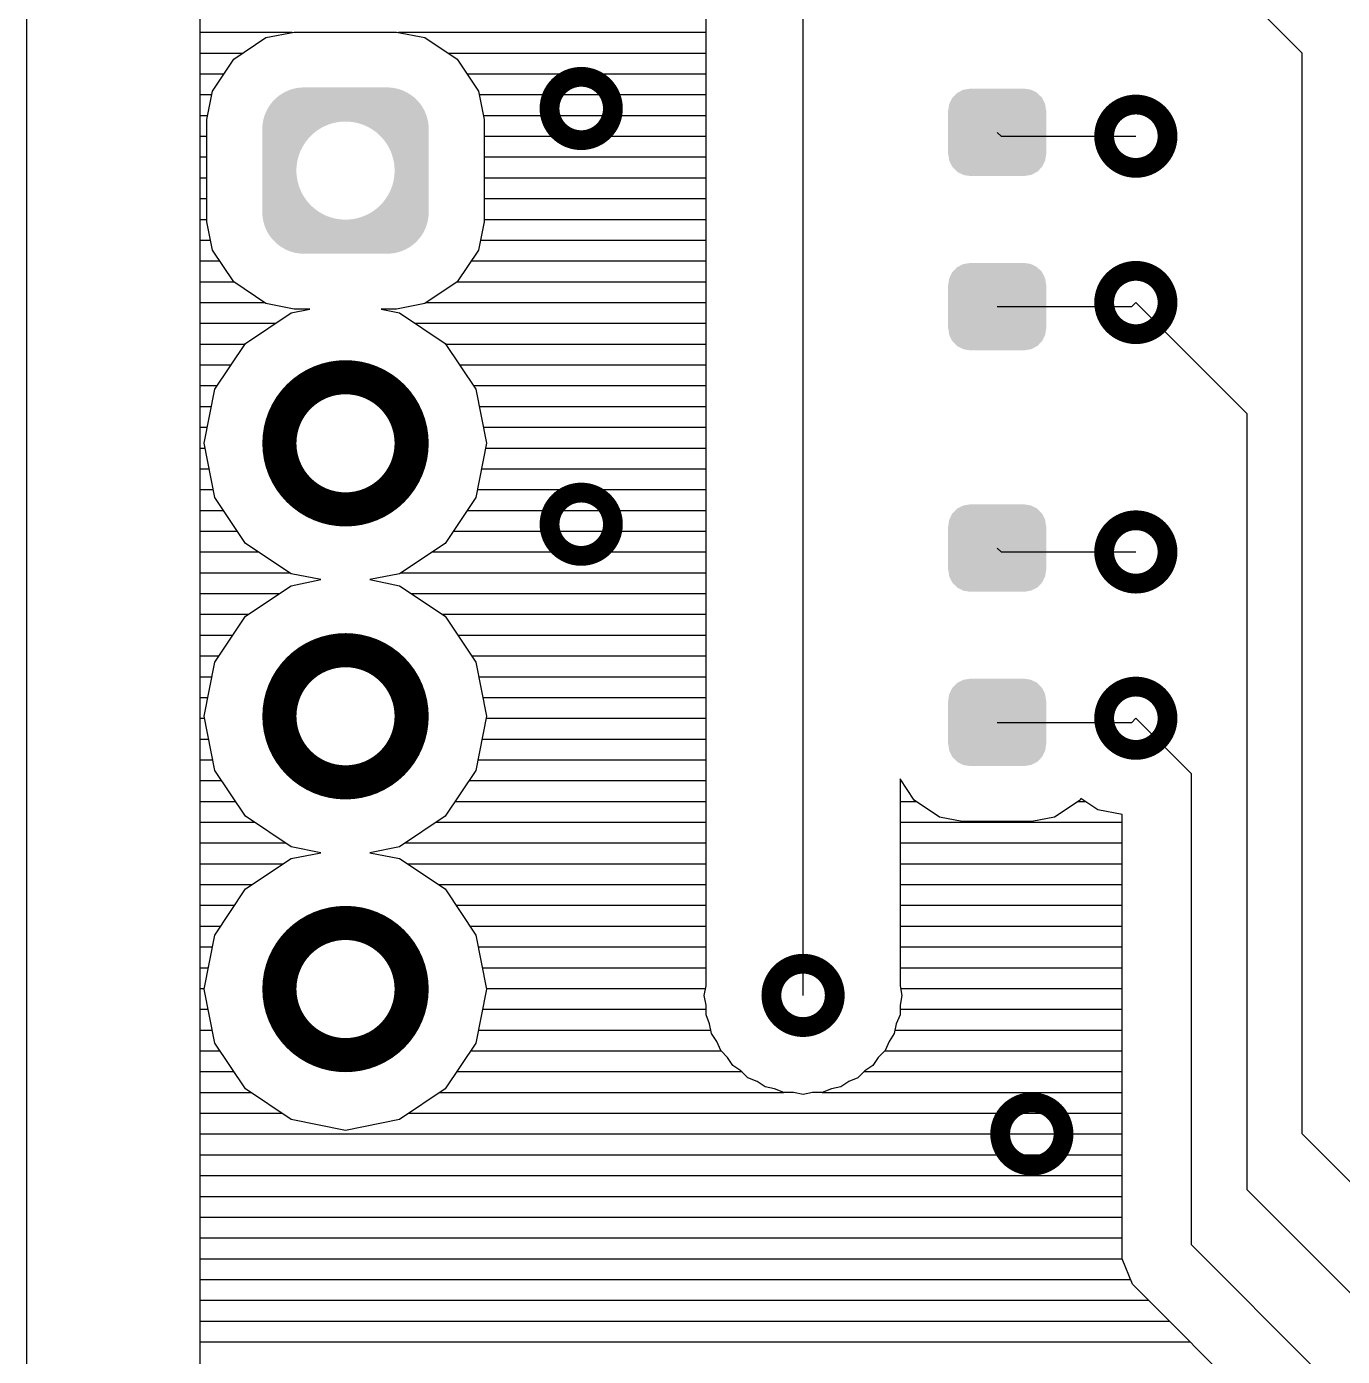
# Model space of a CAD drawing. Extents: x 295 to 953, y 10 to 290.
# Drawn here: x 580.48 to 604.58, y 190.38 to 214.76 of the extents above; entities that cross this region are included whole.
import ezdxf

# ---------------------------------------------------------------- set-up
doc = ezdxf.new("R2010")
doc.units = 0
doc.header["$LTSCALE"] = 5
doc.header["$MEASUREMENT"] = 0
doc.layers.get('0').update_dxf_attribs({"linetype": 'CONTINUOUS', "lineweight": 25})
doc.layers.add('130409_DV-DPH-A6_TOP', color=5, linetype='CONTINUOUS')

msp = doc.modelspace()

# ---------------------------------------------------------------- linework, layer by layer
for points, const_width in [([(590.057, 213.256, 1), (591.218, 213.256, 1)], 0.363), ([(600.217, 212.748, 1), (601.378, 212.748, 1)], 0.363), ([(600.217, 209.7, 1), (601.378, 209.7, 1)], 0.363), ([(585.108, 207.119, 1), (587.531, 207.119, 1)], 0.625), ([(590.057, 205.636, 1), (591.218, 205.636, 1)], 0.363), ([(600.217, 205.128, 1), (601.378, 205.128, 1)], 0.363), ([(585.108, 202.116, 1), (587.531, 202.116, 1)], 0.625), ([(600.217, 202.08, 1), (601.378, 202.08, 1)], 0.363), ([(585.108, 197.117, 1), (587.531, 197.117, 1)], 0.625), ([(594.121, 197, 1), (595.282, 197, 1)], 0.363), ([(598.312, 194.46, 1), (599.473, 194.46, 1)], 0.363)]:
    msp.add_lwpolyline(points, format="xyb", close=True, dxfattribs=dict(const_width=const_width))
for points in [[(585.115, 213.5), (585.137, 213.516), (587.525, 213.5), (587.501, 213.516)], [(585.137, 213.516), (585.161, 213.53), (587.501, 213.516), (587.479, 213.53)], [(585.161, 213.53), (585.185, 213.545), (587.479, 213.53), (587.453, 213.545)], [(585.185, 213.545), (585.21, 213.558), (587.453, 213.545), (587.43, 213.558)], [(585.21, 213.558), (585.234, 213.57), (587.43, 213.558), (587.404, 213.57)], [(585.234, 213.57), (585.261, 213.581), (587.404, 213.57), (587.38, 213.581)], [(585.261, 213.581), (585.285, 213.592), (587.38, 213.581), (587.352, 213.592)], [(585.285, 213.592), (585.313, 213.601), (587.352, 213.592), (587.328, 213.601)], [(585.313, 213.601), (585.338, 213.61), (587.328, 213.601), (587.299, 213.61)], [(585.338, 213.61), (585.366, 213.617), (587.299, 213.61), (587.275, 213.617)], [(585.366, 213.617), (585.392, 213.624), (587.275, 213.617), (587.245, 213.624)], [(585.392, 213.624), (585.422, 213.629), (587.245, 213.624), (587.22, 213.629)], [(585.422, 213.629), (585.447, 213.634), (587.22, 213.629), (587.189, 213.634)], [(585.447, 213.634), (585.478, 213.637), (587.189, 213.634), (587.165, 213.637)], [(585.478, 213.637), (585.502, 213.64), (587.165, 213.637), (587.13, 213.64)], [(585.502, 213.64), (585.543, 213.642), (587.13, 213.64), (587.11, 213.642)], [(585.543, 213.642), (585.558, 213.642), (587.11, 213.642), (587.082, 213.642)], [(597.442, 213.458), (597.52, 213.539), (599.075, 213.458), (598.993, 213.539)], [(597.52, 213.539), (597.535, 213.547), (598.993, 213.539), (598.985, 213.547)], [(597.535, 213.547), (597.632, 213.598), (598.985, 213.547), (598.879, 213.598)], [(597.632, 213.598), (597.656, 213.602), (598.879, 213.598), (598.87, 213.602)], [(597.656, 213.602), (597.757, 213.619), (598.87, 213.602), (598.758, 213.619)], [(584.894, 213.253), (584.907, 213.277), (587.746, 213.253), (587.731, 213.277)], [(584.907, 213.277), (584.923, 213.3), (587.731, 213.277), (587.717, 213.3)], [(584.923, 213.3), (584.938, 213.324), (587.717, 213.3), (587.701, 213.324)], [(584.938, 213.324), (584.955, 213.346), (587.701, 213.324), (587.685, 213.346)], [(584.955, 213.346), (584.972, 213.368), (587.685, 213.346), (587.666, 213.368)], [(584.972, 213.368), (584.991, 213.388), (587.666, 213.368), (587.649, 213.388)], [(584.991, 213.388), (585.009, 213.409), (587.649, 213.388), (587.629, 213.409)], [(585.009, 213.409), (585.029, 213.428), (587.629, 213.409), (587.611, 213.428)], [(585.029, 213.428), (585.049, 213.448), (587.611, 213.428), (587.589, 213.448)], [(585.049, 213.448), (585.071, 213.466), (587.589, 213.448), (587.569, 213.466)], [(585.071, 213.466), (585.092, 213.483), (587.569, 213.466), (587.546, 213.483)], [(585.092, 213.483), (585.115, 213.5), (587.546, 213.483), (587.525, 213.5)], [(597.361, 213.22), (597.377, 213.333), (599.154, 213.22), (599.136, 213.333)], [(597.377, 213.333), (597.383, 213.346), (599.136, 213.333), (599.134, 213.346)], [(597.383, 213.346), (597.432, 213.447), (599.134, 213.346), (599.081, 213.447)], [(597.432, 213.447), (597.442, 213.458), (599.081, 213.447), (599.075, 213.458)], [(584.808, 213.019), (584.814, 213.046), (587.83, 213.019), (587.825, 213.046)], [(584.814, 213.046), (584.82, 213.073), (587.825, 213.046), (587.818, 213.073)], [(584.82, 213.073), (584.828, 213.1), (587.818, 213.073), (587.811, 213.1)], [(584.828, 213.1), (584.836, 213.126), (587.811, 213.1), (587.802, 213.126)], [(584.836, 213.126), (584.846, 213.152), (587.802, 213.126), (587.793, 213.152)], [(584.846, 213.152), (584.856, 213.178), (587.793, 213.152), (587.782, 213.178)], [(584.856, 213.178), (584.868, 213.203), (587.782, 213.178), (587.772, 213.203)], [(584.868, 213.203), (584.88, 213.229), (587.772, 213.203), (587.759, 213.229)], [(584.88, 213.229), (584.894, 213.253), (587.759, 213.229), (587.746, 213.253)], [(597.358, 212.418), (597.358, 213.22), (599.157, 212.418), (599.157, 213.22)], [(584.796, 212.908), (584.798, 212.929), (585.891, 212.908), (585.932, 212.929)], [(584.796, 212.901), (584.796, 212.908), (585.878, 212.901), (585.891, 212.908)], [(584.796, 212.88), (584.796, 212.901), (585.843, 212.88), (585.878, 212.901)], [(584.796, 212.87), (584.796, 212.88), (585.826, 212.87), (585.843, 212.88)], [(584.796, 212.835), (584.796, 212.87), (585.777, 212.835), (585.826, 212.87)], [(584.796, 212.797), (584.796, 212.835), (585.73, 212.797), (585.777, 212.835)], [(584.796, 212.756), (584.796, 212.797), (585.686, 212.756), (585.73, 212.797)], [(584.798, 212.929), (584.799, 212.953), (585.932, 212.929), (585.987, 212.953)], [(584.799, 212.953), (584.8, 212.964), (585.987, 212.953), (586.016, 212.964)], [(584.8, 212.964), (584.802, 212.974), (586.016, 212.964), (586.044, 212.974)], [(584.802, 212.974), (584.804, 212.991), (586.044, 212.974), (586.102, 212.991)], [(584.804, 212.991), (584.806, 213.003), (586.102, 212.991), (586.161, 213.003)], [(584.806, 213.003), (584.807, 213.012), (586.161, 213.003), (586.221, 213.012)], [(584.807, 213.012), (584.808, 213.016), (586.221, 213.012), (586.281, 213.016)], [(584.808, 213.017), (584.808, 213.019), (587.831, 213.017), (587.83, 213.019)], [(584.808, 213.016), (584.808, 213.017), (586.281, 213.016), (586.342, 213.017)], [(586.402, 213.013), (586.342, 213.017), (587.831, 213.013), (587.831, 213.017)], [(586.462, 213.006), (586.402, 213.013), (587.833, 213.006), (587.831, 213.013)], [(586.521, 212.994), (586.462, 213.006), (587.835, 212.994), (587.833, 213.006)], [(586.534, 212.991), (586.521, 212.994), (587.835, 212.991), (587.835, 212.994)], [(586.58, 212.979), (586.534, 212.991), (587.837, 212.979), (587.835, 212.991)], [(586.637, 212.959), (586.58, 212.979), (587.839, 212.959), (587.837, 212.979)], [(586.693, 212.936), (586.637, 212.959), (587.841, 212.936), (587.839, 212.959)], [(586.694, 212.936), (586.693, 212.936), (587.842, 212.936), (587.841, 212.936)], [(586.747, 212.909), (586.694, 212.936), (587.842, 212.909), (587.842, 212.936)], [(586.797, 212.88), (586.747, 212.909), (587.844, 212.88), (587.842, 212.909)], [(586.799, 212.879), (586.797, 212.88), (587.844, 212.879), (587.844, 212.88)], [(586.849, 212.845), (586.799, 212.879), (587.844, 212.845), (587.844, 212.879)], [(586.897, 212.808), (586.849, 212.845), (587.844, 212.808), (587.844, 212.845)], [(586.942, 212.767), (586.897, 212.808), (587.844, 212.767), (587.844, 212.808)], [(584.796, 212.712), (584.796, 212.756), (585.644, 212.712), (585.686, 212.756)], [(584.796, 212.665), (584.796, 212.712), (585.606, 212.665), (585.644, 212.712)], [(584.796, 212.616), (584.796, 212.665), (585.571, 212.616), (585.606, 212.665)], [(584.796, 212.564), (584.796, 212.616), (585.539, 212.564), (585.571, 212.616)], [(584.796, 212.511), (584.796, 212.564), (585.511, 212.511), (585.539, 212.564)], [(586.984, 212.724), (586.942, 212.767), (587.844, 212.724), (587.844, 212.767)], [(587.023, 212.678), (586.984, 212.724), (587.844, 212.678), (587.844, 212.724)], [(587.059, 212.63), (587.023, 212.678), (587.844, 212.63), (587.844, 212.678)], [(587.092, 212.579), (587.059, 212.63), (587.844, 212.579), (587.844, 212.63)], [(587.121, 212.526), (587.092, 212.579), (587.844, 212.526), (587.844, 212.579)], [(584.796, 212.456), (584.796, 212.511), (585.486, 212.456), (585.511, 212.511)], [(584.796, 212.399), (584.796, 212.456), (585.465, 212.399), (585.486, 212.456)], [(584.796, 212.341), (584.796, 212.399), (585.448, 212.341), (585.465, 212.399)], [(584.796, 212.282), (584.796, 212.341), (585.435, 212.282), (585.448, 212.341)], [(587.147, 212.471), (587.121, 212.526), (587.844, 212.471), (587.844, 212.526)], [(587.168, 212.415), (587.147, 212.471), (587.844, 212.415), (587.844, 212.471)], [(587.186, 212.357), (587.168, 212.415), (587.844, 212.357), (587.844, 212.415)], [(587.2, 212.298), (587.186, 212.357), (587.844, 212.298), (587.844, 212.357)], [(587.211, 212.239), (587.2, 212.298), (587.844, 212.239), (587.844, 212.298)], [(597.379, 212.305), (597.361, 212.418), (599.138, 212.305), (599.154, 212.418)], [(597.381, 212.293), (597.379, 212.305), (599.132, 212.293), (599.138, 212.305)], [(584.796, 212.222), (584.796, 212.282), (585.426, 212.222), (585.435, 212.282)], [(584.796, 212.162), (584.796, 212.222), (585.421, 212.162), (585.426, 212.222)], [(584.796, 212.118), (584.796, 212.162), (585.42, 212.118), (585.421, 212.162)], [(584.796, 212.058), (584.796, 212.118), (585.422, 212.058), (585.42, 212.118)], [(584.796, 211.998), (584.796, 212.058), (585.429, 211.998), (585.422, 212.058)], [(587.217, 212.178), (587.211, 212.239), (587.844, 212.178), (587.844, 212.239)], [(587.213, 212.014), (587.218, 212.074), (587.844, 212.014), (587.844, 212.074)], [(587.219, 212.118), (587.217, 212.178), (587.844, 212.118), (587.844, 212.178)], [(587.218, 212.074), (587.219, 212.118), (587.844, 212.074), (587.844, 212.118)], [(597.434, 212.191), (597.381, 212.293), (599.083, 212.191), (599.132, 212.293)], [(597.44, 212.18), (597.434, 212.191), (599.073, 212.18), (599.083, 212.191)], [(597.523, 212.099), (597.44, 212.18), (598.995, 212.099), (599.073, 212.18)], [(597.531, 212.091), (597.523, 212.099), (598.98, 212.091), (598.995, 212.099)], [(597.636, 212.04), (597.531, 212.091), (598.883, 212.04), (598.98, 212.091)], [(584.796, 211.938), (584.796, 211.998), (585.439, 211.938), (585.429, 211.998)], [(584.796, 211.879), (584.796, 211.938), (585.453, 211.879), (585.439, 211.938)], [(584.796, 211.821), (584.796, 211.879), (585.471, 211.821), (585.453, 211.879)], [(584.796, 211.765), (584.796, 211.821), (585.493, 211.765), (585.471, 211.821)], [(587.153, 211.78), (587.174, 211.837), (587.844, 211.78), (587.844, 211.837)], [(587.174, 211.837), (587.191, 211.895), (587.844, 211.837), (587.844, 211.895)], [(587.191, 211.895), (587.204, 211.954), (587.844, 211.895), (587.844, 211.954)], [(587.204, 211.954), (587.213, 212.014), (587.844, 211.954), (587.844, 212.014)], [(597.645, 212.036), (597.636, 212.04), (598.859, 212.036), (598.883, 212.04)], [(597.757, 212.019), (597.645, 212.036), (598.758, 212.019), (598.859, 212.036)], [(584.796, 211.71), (584.796, 211.765), (585.518, 211.71), (585.493, 211.765)], [(584.796, 211.657), (584.796, 211.71), (585.547, 211.657), (585.518, 211.71)], [(584.796, 211.607), (584.796, 211.657), (585.58, 211.607), (585.547, 211.657)], [(584.796, 211.558), (584.796, 211.607), (585.616, 211.558), (585.58, 211.607)], [(586.995, 211.524), (587.033, 211.571), (587.844, 211.524), (587.844, 211.571)], [(587.033, 211.571), (587.068, 211.62), (587.844, 211.571), (587.844, 211.62)], [(587.068, 211.62), (587.1, 211.672), (587.844, 211.62), (587.844, 211.672)], [(587.1, 211.672), (587.128, 211.725), (587.844, 211.672), (587.844, 211.725)], [(587.128, 211.725), (587.153, 211.78), (587.844, 211.725), (587.844, 211.78)], [(584.796, 211.512), (584.796, 211.558), (585.655, 211.512), (585.616, 211.558)], [(584.796, 211.469), (584.796, 211.512), (585.697, 211.469), (585.655, 211.512)], [(584.796, 211.429), (584.796, 211.469), (585.743, 211.429), (585.697, 211.469)], [(584.796, 211.391), (584.796, 211.429), (585.79, 211.391), (585.743, 211.429)], [(584.796, 211.357), (584.796, 211.391), (585.84, 211.357), (585.79, 211.391)], [(584.796, 211.356), (584.796, 211.357), (585.842, 211.356), (585.84, 211.357)], [(584.797, 211.327), (584.796, 211.356), (585.892, 211.327), (585.842, 211.356)], [(584.798, 211.3), (584.797, 211.327), (585.945, 211.3), (585.892, 211.327)], [(586.708, 211.307), (586.748, 211.328), (587.841, 211.307), (587.843, 211.328)], [(586.748, 211.328), (586.761, 211.335), (587.843, 211.328), (587.843, 211.335)], [(586.761, 211.335), (586.796, 211.356), (587.843, 211.335), (587.844, 211.356)], [(586.796, 211.356), (586.813, 211.366), (587.844, 211.356), (587.844, 211.366)], [(586.813, 211.366), (586.862, 211.401), (587.844, 211.366), (587.844, 211.401)], [(586.862, 211.401), (586.909, 211.439), (587.844, 211.401), (587.844, 211.439)], [(586.909, 211.439), (586.953, 211.48), (587.844, 211.439), (587.844, 211.48)], [(586.953, 211.48), (586.995, 211.524), (587.844, 211.48), (587.844, 211.524)], [(584.8, 211.277), (584.798, 211.3), (586.002, 211.277), (585.946, 211.3)], [(584.798, 211.3), (584.798, 211.3), (585.946, 211.3), (585.945, 211.3)], [(584.802, 211.257), (584.8, 211.277), (586.06, 211.257), (586.002, 211.277)], [(584.804, 211.245), (584.802, 211.257), (586.105, 211.245), (586.06, 211.257)], [(584.804, 211.242), (584.804, 211.245), (586.118, 211.242), (586.105, 211.245)], [(584.806, 211.23), (584.804, 211.242), (586.177, 211.23), (586.118, 211.242)], [(584.808, 211.223), (584.806, 211.23), (586.237, 211.223), (586.177, 211.23)], [(584.808, 211.219), (584.808, 211.223), (586.298, 211.219), (586.237, 211.223)], [(584.809, 211.217), (584.808, 211.219), (587.831, 211.217), (587.831, 211.219)], [(584.814, 211.19), (584.809, 211.217), (587.825, 211.19), (587.831, 211.217)], [(584.821, 211.163), (584.814, 211.19), (587.819, 211.163), (587.825, 211.19)], [(584.828, 211.137), (584.821, 211.163), (587.811, 211.137), (587.819, 211.163)], [(584.837, 211.11), (584.828, 211.137), (587.803, 211.11), (587.811, 211.137)], [(584.846, 211.084), (584.837, 211.11), (587.793, 211.084), (587.803, 211.11)], [(584.857, 211.058), (584.846, 211.084), (587.783, 211.058), (587.793, 211.084)], [(586.298, 211.219), (586.358, 211.22), (587.831, 211.219), (587.831, 211.22)], [(586.358, 211.22), (586.418, 211.224), (587.831, 211.22), (587.832, 211.224)], [(586.418, 211.224), (586.478, 211.233), (587.832, 211.224), (587.833, 211.233)], [(586.478, 211.233), (586.537, 211.246), (587.833, 211.233), (587.835, 211.246)], [(586.537, 211.246), (586.595, 211.262), (587.835, 211.246), (587.837, 211.262)], [(586.595, 211.262), (586.623, 211.272), (587.837, 211.262), (587.839, 211.272)], [(586.623, 211.272), (586.652, 211.283), (587.839, 211.272), (587.84, 211.283)], [(586.652, 211.283), (586.708, 211.307), (587.84, 211.283), (587.841, 211.307)], [(584.868, 211.033), (584.857, 211.058), (587.771, 211.033), (587.783, 211.058)], [(584.881, 211.007), (584.868, 211.033), (587.759, 211.007), (587.771, 211.033)], [(584.893, 210.983), (584.881, 211.007), (587.746, 210.983), (587.759, 211.007)], [(584.908, 210.959), (584.893, 210.983), (587.732, 210.959), (587.746, 210.983)], [(584.922, 210.936), (584.908, 210.959), (587.717, 210.936), (587.732, 210.959)], [(584.939, 210.912), (584.922, 210.936), (587.701, 210.912), (587.717, 210.936)], [(584.954, 210.891), (584.939, 210.912), (587.684, 210.891), (587.701, 210.912)], [(584.973, 210.868), (584.954, 210.891), (587.667, 210.868), (587.684, 210.891)], [(584.99, 210.848), (584.973, 210.868), (587.649, 210.848), (587.667, 210.868)], [(585.01, 210.827), (584.99, 210.848), (587.63, 210.827), (587.649, 210.848)], [(585.029, 210.808), (585.01, 210.827), (587.61, 210.808), (587.63, 210.827)], [(585.05, 210.788), (585.029, 210.808), (587.59, 210.788), (587.61, 210.808)], [(585.07, 210.771), (585.05, 210.788), (587.568, 210.771), (587.59, 210.788)], [(585.093, 210.753), (585.07, 210.771), (587.547, 210.753), (587.568, 210.771)], [(585.114, 210.737), (585.093, 210.753), (587.524, 210.737), (587.547, 210.753)], [(585.138, 210.72), (585.114, 210.737), (587.502, 210.72), (587.524, 210.737)], [(585.16, 210.706), (585.138, 210.72), (587.478, 210.706), (587.502, 210.72)], [(585.186, 210.692), (585.16, 210.706), (587.454, 210.692), (587.478, 210.706)], [(585.209, 210.679), (585.186, 210.692), (587.429, 210.679), (587.454, 210.692)], [(585.235, 210.666), (585.209, 210.679), (587.405, 210.666), (587.429, 210.679)], [(585.259, 210.655), (585.235, 210.666), (587.379, 210.655), (587.405, 210.666)], [(585.287, 210.644), (585.259, 210.655), (587.354, 210.644), (587.379, 210.655)], [(585.311, 210.635), (585.287, 210.644), (587.326, 210.635), (587.354, 210.644)], [(585.34, 210.626), (585.311, 210.635), (587.301, 210.626), (587.326, 210.635)], [(585.364, 210.619), (585.34, 210.626), (587.273, 210.619), (587.301, 210.626)], [(585.394, 210.612), (585.364, 210.619), (587.247, 210.612), (587.273, 210.619)], [(585.419, 210.607), (585.394, 210.612), (587.218, 210.607), (587.247, 210.612)], [(585.45, 210.602), (585.419, 210.607), (587.192, 210.602), (587.218, 210.607)], [(585.474, 210.599), (585.45, 210.602), (587.161, 210.599), (587.192, 210.602)], [(585.509, 210.596), (585.474, 210.599), (587.137, 210.596), (587.161, 210.599)], [(585.529, 210.595), (585.509, 210.596), (587.096, 210.595), (587.137, 210.596)], [(585.558, 210.594), (585.529, 210.595), (587.082, 210.594), (587.096, 210.595)], [(597.52, 210.344), (597.535, 210.352), (598.993, 210.344), (598.985, 210.352)], [(597.535, 210.352), (597.632, 210.403), (598.985, 210.352), (598.879, 210.403)], [(597.632, 210.403), (597.656, 210.407), (598.879, 210.403), (598.87, 210.407)], [(597.656, 210.407), (597.757, 210.424), (598.87, 210.407), (598.758, 210.424)], [(597.361, 210.025), (597.377, 210.138), (599.154, 210.025), (599.136, 210.138)], [(597.377, 210.138), (597.383, 210.15), (599.136, 210.138), (599.134, 210.15)], [(597.383, 210.15), (597.432, 210.252), (599.134, 210.15), (599.081, 210.252)], [(597.432, 210.252), (597.442, 210.263), (599.081, 210.252), (599.075, 210.263)], [(597.442, 210.263), (597.52, 210.344), (599.075, 210.263), (598.993, 210.344)], [(597.358, 209.222), (597.358, 210.025), (599.157, 209.222), (599.157, 210.025)], [(597.379, 209.11), (597.361, 209.222), (599.138, 209.11), (599.154, 209.222)], [(597.381, 209.097), (597.379, 209.11), (599.132, 209.097), (599.138, 209.11)], [(597.434, 208.995), (597.381, 209.097), (599.083, 208.995), (599.132, 209.097)], [(597.44, 208.985), (597.434, 208.995), (599.073, 208.985), (599.083, 208.995)], [(597.523, 208.904), (597.44, 208.985), (598.995, 208.904), (599.073, 208.985)], [(597.531, 208.896), (597.523, 208.904), (598.98, 208.896), (598.995, 208.904)], [(597.636, 208.845), (597.531, 208.896), (598.883, 208.845), (598.98, 208.896)], [(597.645, 208.841), (597.636, 208.845), (598.859, 208.841), (598.883, 208.845)], [(597.757, 208.824), (597.645, 208.841), (598.758, 208.824), (598.859, 208.841)], [(597.535, 205.927), (597.632, 205.978), (598.985, 205.927), (598.879, 205.978)], [(597.632, 205.978), (597.656, 205.982), (598.879, 205.978), (598.87, 205.982)], [(597.656, 205.982), (597.757, 205.999), (598.87, 205.982), (598.758, 205.999)], [(597.377, 205.713), (597.383, 205.726), (599.136, 205.713), (599.134, 205.726)], [(597.383, 205.726), (597.432, 205.827), (599.134, 205.726), (599.081, 205.827)], [(597.432, 205.827), (597.442, 205.838), (599.081, 205.827), (599.075, 205.838)], [(597.442, 205.838), (597.52, 205.919), (599.075, 205.838), (598.993, 205.919)], [(597.52, 205.919), (597.535, 205.927), (598.993, 205.919), (598.985, 205.927)], [(597.358, 204.798), (597.358, 205.6), (599.157, 204.798), (599.157, 205.6)], [(597.361, 205.6), (597.377, 205.713), (599.154, 205.6), (599.136, 205.713)], [(597.379, 204.685), (597.361, 204.798), (599.138, 204.685), (599.154, 204.798)], [(597.381, 204.673), (597.379, 204.685), (599.132, 204.673), (599.138, 204.685)], [(597.434, 204.571), (597.381, 204.673), (599.083, 204.571), (599.132, 204.673)], [(597.44, 204.56), (597.434, 204.571), (599.073, 204.56), (599.083, 204.571)], [(597.523, 204.479), (597.44, 204.56), (598.995, 204.479), (599.073, 204.56)], [(597.531, 204.471), (597.523, 204.479), (598.98, 204.471), (598.995, 204.479)], [(597.636, 204.42), (597.531, 204.471), (598.883, 204.42), (598.98, 204.471)], [(597.645, 204.416), (597.636, 204.42), (598.859, 204.416), (598.883, 204.42)], [(597.757, 204.399), (597.645, 204.416), (598.758, 204.399), (598.859, 204.416)], [(597.656, 202.787), (597.757, 202.804), (598.87, 202.787), (598.758, 202.804)], [(597.383, 202.53), (597.432, 202.632), (599.134, 202.53), (599.081, 202.632)], [(597.432, 202.632), (597.442, 202.643), (599.081, 202.632), (599.075, 202.643)], [(597.442, 202.643), (597.52, 202.724), (599.075, 202.643), (598.993, 202.724)], [(597.52, 202.724), (597.535, 202.732), (598.993, 202.724), (598.985, 202.732)], [(597.535, 202.732), (597.632, 202.783), (598.985, 202.732), (598.879, 202.783)], [(597.632, 202.783), (597.656, 202.787), (598.879, 202.783), (598.87, 202.787)], [(597.358, 201.602), (597.358, 202.405), (599.157, 201.602), (599.157, 202.405)], [(597.361, 202.405), (597.377, 202.518), (599.154, 202.405), (599.136, 202.518)], [(597.377, 202.518), (597.383, 202.53), (599.136, 202.518), (599.134, 202.53)], [(597.379, 201.49), (597.361, 201.602), (599.138, 201.49), (599.154, 201.602)], [(597.381, 201.477), (597.379, 201.49), (599.132, 201.477), (599.138, 201.49)], [(597.434, 201.375), (597.381, 201.477), (599.083, 201.375), (599.132, 201.477)], [(597.44, 201.365), (597.434, 201.375), (599.073, 201.365), (599.083, 201.375)], [(597.523, 201.284), (597.44, 201.365), (598.995, 201.284), (599.073, 201.365)], [(597.531, 201.276), (597.523, 201.284), (598.98, 201.276), (598.995, 201.284)], [(597.636, 201.225), (597.531, 201.276), (598.883, 201.225), (598.98, 201.276)], [(597.645, 201.221), (597.636, 201.225), (598.859, 201.221), (598.883, 201.225)], [(597.757, 201.204), (597.645, 201.221), (598.758, 201.204), (598.859, 201.221)]]:
    msp.add_solid(points)
at = {"layer": '130409_DV-DPH-A6_TOP', "color": 7}
for p, q in [((580.478, 263.995), (580.478, 75.999)), ((580.478, 263.995), (580.478, 75.999)), ((594.702, 197), (594.702, 222.908)), ((592.924, 197.173), (592.924, 222.171)), ((583.653, 218.59), (583.653, 196.365)), ((603.846, 214.272), (600.798, 217.32)), ((583.653, 214.653), (585.344, 214.653)), ((584.272, 214.16), (584.862, 214.556)), ((584.862, 214.556), (585.38, 214.658)), ((585.38, 214.658), (587.254, 214.658)), ((587.254, 214.658), (587.772, 214.556)), ((587.29, 214.653), (592.924, 214.653)), ((587.772, 214.556), (588.362, 214.16)), ((583.653, 214.272), (584.435, 214.272)), ((588.199, 214.272), (592.924, 214.272)), ((603.846, 194.46), (603.846, 214.272)), ((583.881, 213.571), (584.272, 214.16)), ((588.362, 214.16), (588.753, 213.571)), ((583.653, 213.891), (584.089, 213.891)), ((588.545, 213.891), (592.924, 213.891)), ((583.78, 213.053), (583.881, 213.571)), ((588.753, 213.571), (588.86, 213.053)), ((583.653, 213.51), (583.866, 213.51)), ((588.768, 213.51), (592.924, 213.51)), ((583.653, 213.129), (583.79, 213.129)), ((583.78, 211.178), (583.78, 213.053)), ((588.844, 213.129), (592.924, 213.129)), ((588.86, 213.053), (588.86, 211.178)), ((598.258, 212.819), (598.329, 212.748)), ((583.653, 212.748), (583.78, 212.748)), ((588.86, 212.748), (592.924, 212.748)), ((598.329, 212.748), (600.798, 212.748)), ((583.653, 212.367), (583.78, 212.367)), ((588.86, 212.367), (592.924, 212.367)), ((583.653, 211.986), (583.78, 211.986)), ((588.86, 211.986), (592.924, 211.986)), ((583.653, 211.605), (583.78, 211.605)), ((588.86, 211.605), (592.924, 211.605)), ((583.653, 211.224), (583.78, 211.224)), ((583.881, 210.66), (583.78, 211.178)), ((588.86, 211.178), (588.753, 210.66)), ((588.86, 211.224), (592.924, 211.224)), ((583.653, 210.843), (583.846, 210.843)), ((588.788, 210.843), (592.924, 210.843)), ((584.272, 210.076), (583.881, 210.66)), ((588.753, 210.66), (588.362, 210.076)), ((583.653, 210.462), (584.013, 210.462)), ((588.621, 210.462), (592.924, 210.462)), ((583.653, 210.081), (584.272, 210.081)), ((584.862, 209.68), (584.272, 210.076)), ((588.362, 210.076), (587.772, 209.68)), ((588.362, 210.081), (592.924, 210.081)), ((583.653, 209.7), (584.836, 209.7)), ((585.38, 209.578), (584.862, 209.68)), ((587.772, 209.68), (587.254, 209.578)), ((587.798, 209.7), (592.924, 209.7)), ((598.258, 209.624), (600.721, 209.624)), ((600.721, 209.624), (600.798, 209.7)), ((600.798, 209.7), (602.83, 207.668)), ((584.486, 208.948), (585.324, 209.512)), ((585.324, 209.512), (585.664, 209.578)), ((585.664, 209.578), (585.38, 209.578)), ((587.254, 209.578), (586.97, 209.578)), ((586.97, 209.578), (587.31, 209.512)), ((587.31, 209.512), (588.148, 208.948)), ((583.653, 209.319), (585.034, 209.319)), ((587.6, 209.319), (592.924, 209.319)), ((583.653, 208.938), (584.476, 208.938)), ((583.927, 208.11), (584.486, 208.948)), ((588.148, 208.948), (588.707, 208.11)), ((588.159, 208.938), (592.924, 208.938)), ((583.653, 208.557), (584.222, 208.557)), ((588.413, 208.557), (592.924, 208.557)), ((583.653, 208.176), (583.968, 208.176)), ((588.667, 208.176), (592.924, 208.176)), ((583.729, 207.119), (583.927, 208.11)), ((588.707, 208.11), (588.905, 207.119)), ((583.653, 207.795), (583.861, 207.795)), ((588.773, 207.795), (592.924, 207.795)), ((602.83, 207.668), (602.83, 193.444)), ((583.653, 207.414), (583.785, 207.414)), ((588.849, 207.414), (592.924, 207.414)), ((583.653, 207.033), (583.744, 207.033)), ((583.927, 206.129), (583.729, 207.119)), ((588.905, 207.119), (588.707, 206.129)), ((588.89, 207.033), (592.924, 207.033)), ((583.653, 206.652), (583.82, 206.652)), ((588.814, 206.652), (592.924, 206.652)), ((583.653, 206.271), (583.896, 206.271)), ((588.738, 206.271), (592.924, 206.271)), ((584.486, 205.285), (583.927, 206.129)), ((588.707, 206.129), (588.148, 205.285)), ((583.653, 205.89), (584.084, 205.89)), ((588.55, 205.89), (592.924, 205.89)), ((583.653, 205.509), (584.338, 205.509)), ((588.296, 205.509), (592.924, 205.509)), ((585.324, 204.727), (584.486, 205.285)), ((588.148, 205.285), (587.31, 204.727)), ((583.653, 205.128), (584.724, 205.128)), ((587.91, 205.128), (592.924, 205.128)), ((598.258, 205.199), (598.329, 205.128)), ((598.329, 205.128), (600.798, 205.128)), ((583.653, 204.747), (585.298, 204.747)), ((587.336, 204.747), (592.924, 204.747)), ((584.486, 203.949), (585.324, 204.508)), ((585.867, 204.62), (585.324, 204.727)), ((585.324, 204.508), (585.867, 204.62)), ((587.31, 204.727), (586.767, 204.62)), ((586.767, 204.62), (587.31, 204.508)), ((587.31, 204.508), (588.148, 203.949)), ((583.653, 204.366), (585.105, 204.366)), ((587.529, 204.366), (592.924, 204.366)), ((583.653, 203.985), (584.536, 203.985)), ((583.927, 203.106), (584.486, 203.949)), ((588.098, 203.985), (592.924, 203.985)), ((588.148, 203.949), (588.707, 203.106)), ((583.653, 203.604), (584.252, 203.604)), ((588.382, 203.604), (592.924, 203.604)), ((583.653, 203.223), (583.998, 203.223)), ((583.729, 202.116), (583.927, 203.106)), ((588.636, 203.223), (592.924, 203.223)), ((588.707, 203.106), (588.905, 202.116)), ((583.653, 202.842), (583.871, 202.842)), ((588.763, 202.842), (592.924, 202.842)), ((583.653, 202.461), (583.795, 202.461)), ((588.839, 202.461), (592.924, 202.461)), ((583.653, 202.08), (583.734, 202.08)), ((583.927, 201.125), (583.729, 202.116)), ((588.905, 202.116), (588.707, 201.125)), ((588.9, 202.08), (592.924, 202.08)), ((600.721, 202.004), (600.798, 202.08)), ((601.814, 201.064), (600.798, 202.08)), ((598.258, 202.004), (600.721, 202.004)), ((583.653, 201.699), (583.81, 201.699)), ((588.824, 201.699), (592.924, 201.699)), ((583.653, 201.318), (583.886, 201.318)), ((584.486, 200.287), (583.927, 201.125)), ((588.707, 201.125), (588.148, 200.287)), ((588.748, 201.318), (592.924, 201.318)), ((583.653, 200.937), (584.054, 200.937)), ((588.58, 200.937), (592.924, 200.937)), ((596.734, 200.581), (596.48, 200.967)), ((596.48, 200.967), (596.48, 197.173)), ((596.48, 200.937), (596.5, 200.937)), ((601.814, 192.428), (601.814, 201.064)), ((599.792, 200.607), (599.776, 200.581)), ((600.102, 200.404), (599.792, 200.607)), ((583.653, 200.556), (584.308, 200.556)), ((588.326, 200.556), (592.924, 200.556)), ((596.48, 200.556), (596.774, 200.556)), ((597.201, 200.266), (596.734, 200.581)), ((599.776, 200.581), (599.309, 200.266)), ((599.736, 200.556), (599.878, 200.556)), ((600.544, 200.317), (600.102, 200.404)), ((583.653, 200.175), (584.658, 200.175)), ((585.324, 199.723), (584.486, 200.287)), ((588.148, 200.287), (587.31, 199.723)), ((587.976, 200.175), (592.924, 200.175)), ((596.48, 200.175), (600.544, 200.175)), ((597.617, 200.185), (597.201, 200.266)), ((598.893, 200.185), (597.617, 200.185)), ((599.309, 200.266), (598.893, 200.185)), ((600.544, 192.677), (600.544, 200.317)), ((583.653, 199.794), (585.227, 199.794)), ((585.867, 199.616), (585.324, 199.723)), ((587.31, 199.723), (586.767, 199.616)), ((587.407, 199.794), (592.924, 199.794)), ((596.48, 199.794), (600.544, 199.794)), ((583.653, 199.413), (585.177, 199.413)), ((584.486, 198.951), (585.324, 199.51)), ((585.324, 199.51), (585.867, 199.616)), ((586.767, 199.616), (587.31, 199.51)), ((587.31, 199.51), (588.148, 198.951)), ((587.457, 199.413), (592.924, 199.413)), ((596.48, 199.413), (600.544, 199.413)), ((583.653, 199.032), (584.608, 199.032)), ((583.927, 198.107), (584.486, 198.951)), ((588.026, 199.032), (592.924, 199.032)), ((588.148, 198.951), (588.707, 198.107)), ((596.48, 199.032), (600.544, 199.032)), ((583.653, 198.651), (584.282, 198.651)), ((588.352, 198.651), (592.924, 198.651)), ((596.48, 198.651), (600.544, 198.651)), ((583.653, 198.27), (584.028, 198.27)), ((588.606, 198.27), (592.924, 198.27)), ((596.48, 198.27), (600.544, 198.27)), ((583.729, 197.117), (583.927, 198.107)), ((588.707, 198.107), (588.905, 197.117)), ((583.653, 197.889), (583.881, 197.889)), ((588.753, 197.889), (592.924, 197.889)), ((596.48, 197.889), (600.544, 197.889)), ((583.653, 197.508), (583.805, 197.508)), ((588.829, 197.508), (592.924, 197.508)), ((596.48, 197.508), (600.544, 197.508)), ((583.653, 197.127), (583.729, 197.127)), ((583.927, 196.126), (583.729, 197.117)), ((588.905, 197.117), (588.707, 196.126)), ((588.905, 197.127), (592.913, 197.127)), ((592.888, 197), (592.924, 197.173)), ((592.924, 196.822), (592.888, 197)), ((596.48, 197.173), (596.51, 197)), ((596.51, 197), (596.48, 196.822)), ((596.485, 197.127), (600.544, 197.127)), ((583.653, 196.746), (583.8, 196.746)), ((588.834, 196.746), (592.924, 196.746)), ((592.924, 196.644), (592.924, 196.822)), ((596.48, 196.822), (596.48, 196.644)), ((596.48, 196.746), (600.544, 196.746)), ((592.99, 196.477), (592.924, 196.644)), ((593.025, 196.304), (592.99, 196.477)), ((596.408, 196.477), (596.373, 196.304)), ((596.48, 196.644), (596.408, 196.477)), ((583.653, 196.365), (583.876, 196.365)), ((583.653, 196.365), (583.653, 181.125)), ((588.758, 196.365), (593.015, 196.365)), ((593.122, 196.157), (593.025, 196.304)), ((596.373, 196.304), (596.276, 196.157)), ((596.383, 196.365), (600.544, 196.365)), ((583.653, 195.984), (584.023, 195.984)), ((584.486, 195.288), (583.927, 196.126)), ((588.707, 196.126), (588.148, 195.288)), ((588.611, 195.984), (593.203, 195.984)), ((593.193, 195.989), (593.122, 196.157)), ((593.32, 195.862), (593.193, 195.989)), ((596.205, 195.989), (596.078, 195.862)), ((596.195, 195.984), (600.544, 195.984)), ((596.276, 196.157), (596.205, 195.989)), ((593.416, 195.715), (593.32, 195.862)), ((596.078, 195.862), (595.982, 195.715)), ((583.653, 195.603), (584.277, 195.603)), ((588.357, 195.603), (593.584, 195.603)), ((593.564, 195.618), (593.416, 195.715)), ((593.691, 195.491), (593.564, 195.618)), ((593.858, 195.42), (593.691, 195.491)), ((595.707, 195.491), (595.54, 195.42)), ((595.834, 195.618), (595.707, 195.491)), ((595.814, 195.603), (600.544, 195.603)), ((595.982, 195.715), (595.834, 195.618)), ((585.324, 194.724), (584.486, 195.288)), ((588.148, 195.288), (587.31, 194.724)), ((594.006, 195.324), (593.858, 195.42)), ((594.178, 195.288), (594.006, 195.324)), ((594.346, 195.222), (594.178, 195.288)), ((595.22, 195.288), (595.052, 195.222)), ((595.392, 195.324), (595.22, 195.288)), ((595.54, 195.42), (595.392, 195.324)), ((583.653, 195.222), (584.587, 195.222)), ((588.047, 195.222), (594.346, 195.222)), ((594.524, 195.222), (594.346, 195.222)), ((594.702, 195.186), (594.524, 195.222)), ((594.874, 195.222), (594.702, 195.186)), ((595.052, 195.222), (594.874, 195.222)), ((595.052, 195.222), (600.544, 195.222)), ((583.653, 194.841), (585.156, 194.841)), ((587.478, 194.841), (600.544, 194.841)), ((586.32, 194.526), (585.324, 194.724)), ((587.31, 194.724), (586.32, 194.526)), ((583.653, 194.46), (600.544, 194.46)), ((606.182, 192.118), (603.846, 194.46)), ((583.653, 194.079), (600.544, 194.079)), ((583.653, 193.698), (600.544, 193.698)), ((583.653, 193.317), (600.544, 193.317)), ((602.83, 193.444), (605.151, 191.117)), ((583.653, 192.936), (600.544, 192.936)), ((583.653, 192.555), (600.544, 192.555)), ((600.544, 192.174), (600.544, 192.677)), ((604.12, 190.117), (601.814, 192.428)), ((583.653, 192.174), (600.544, 192.174)), ((600.737, 191.707), (600.544, 192.174)), ((583.653, 191.793), (600.701, 191.793)), ((601.092, 191.351), (600.737, 191.707)), ((583.653, 191.412), (601.031, 191.412)), ((603.043, 189.395), (601.092, 191.351)), ((583.653, 191.031), (601.412, 191.031)), ((583.653, 190.65), (601.793, 190.65))]:
    msp.add_line(p, q, dxfattribs=at)

doc.saveas('drawing.dxf')
